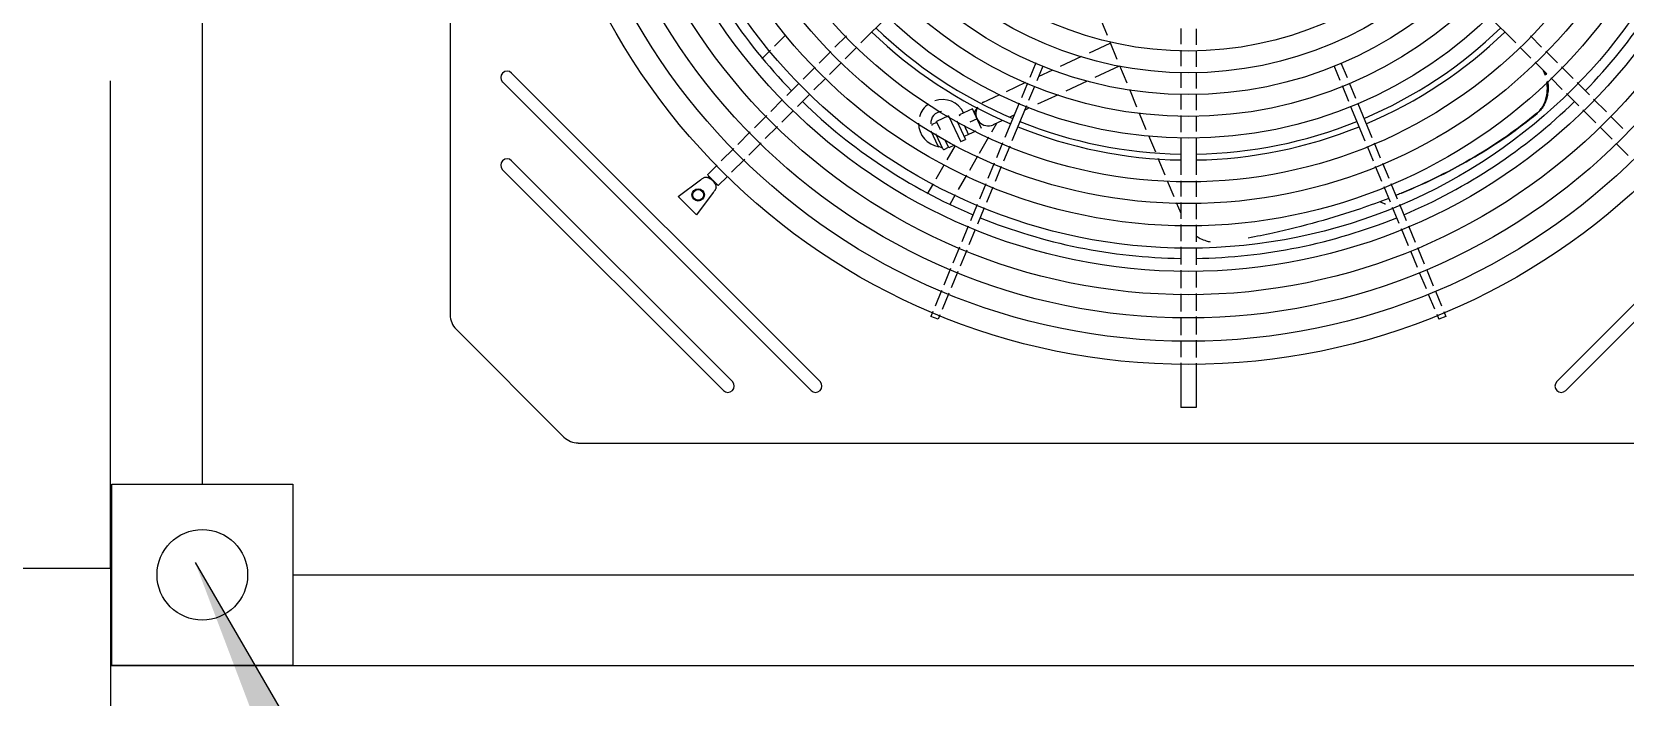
# Model space of a CAD drawing. Extents: x 17.6 to 65.2, y 116.5 to 153.5.
# Drawn here: x 21.603 to 22.421, y 149.108 to 149.449 of the extents above; entities that cross this region are included whole.
import ezdxf

# ---------------------------------------------------------------- set-up
doc = ezdxf.new("R2010")
doc.units = 0
doc.header["$MEASUREMENT"] = 0
doc.linetypes.add('HIDDEN', pattern=[0.375, 0.25, -0.125])
for name, color, linetype in [('E-INDICAÇÃO', 9, 'CONTINUOUS'), ('INST_-_AR_CONDICIONADO', 1, 'CONTINUOUS'), ('INST_-_MATRIZ', 9, 'CONTINUOUS'), ('INST_-_PILAR', 6, 'CONTINUOUS')]:
    doc.layers.add(name, color=color, linetype=linetype)

# ---------------------------------------------------------------- blocks, each defined once
blk = doc.blocks.new('A$C6A757802')
at = {"layer": 'E-INDICAÇÃO', "ltscale": 0.01}
blk.add_hatch(color=1, dxfattribs=at).paths.add_polyline_path([(0, 0), (0.19264, 0.03211), (0.19264, 0)])
at = {"layer": 'E-INDICAÇÃO', "color": 1, "ltscale": 0.01}
blk.add_line((0, 0), (0.74081, 0), dxfattribs=at)

msp = doc.modelspace()

# ---------------------------------------------------------------- linework, layer by layer
at = {"layer": 'INST_-_AR_CONDICIONADO', "linetype": 'CONTINUOUS'}
for p, q in [((21.8176, 149.8635), (21.8176, 149.30411)), ((22.00284, 149.26526), (21.84451, 149.42359)), ((22.00745, 149.26988), (21.84913, 149.4282)), ((22.5439, 149.4282), (22.38557, 149.26988)), ((22.54851, 149.42359), (22.39019, 149.26526)), ((21.98567, 149.40084), (21.97935, 149.39453)), ((21.96244, 149.26988), (21.84913, 149.38319)), ((21.95783, 149.26526), (21.84451, 149.37858)), ((21.82065, 149.29675), (21.876, 149.2414)), ((22.20045, 149.25665), (22.19257, 149.25665)), ((21.88336, 149.23835), (22.44275, 149.23835))]:
    msp.add_line(p, q, dxfattribs=at)
at = {"layer": 'INST_-_AR_CONDICIONADO', "color": 5, "linetype": 'HIDDEN'}
msp.add_line((21.69041, 149.21722), (21.69041, 149.65307), dxfattribs=at)
at = {"layer": 'INST_-_AR_CONDICIONADO', "color": 9, "linetype": 'CONTINUOUS'}
for p, q in [((22.04235, 149.45752), (22.02845, 149.44362)), ((22.15065, 149.45746), (22.15474, 149.44757)), ((22.35077, 149.45743), (22.36458, 149.44362)), ((21.98406, 149.44197), (21.98991, 149.44782)), ((22.02095, 149.44728), (22.01508, 149.44141)), ((22.19257, 149.45111), (22.19257, 149.44292)), ((22.20046, 149.45084), (22.20046, 149.44265)), ((22.37207, 149.44728), (22.37783, 149.44152)), ((21.97757, 149.43549), (21.98195, 149.43986)), ((22.01297, 149.4393), (22.007, 149.43333)), ((22.02634, 149.44151), (22.02037, 149.43554)), ((22.1457, 149.4386), (22.15639, 149.44359)), ((22.15611, 149.44426), (22.15979, 149.43538)), ((22.19257, 149.43994), (22.19257, 149.43168)), ((22.20046, 149.43967), (22.20046, 149.43138)), ((22.36669, 149.44151), (22.37235, 149.43585)), ((22.37994, 149.43941), (22.3859, 149.43345)), ((22.00489, 149.43122), (21.99877, 149.4251)), ((22.01826, 149.43344), (22.01229, 149.42746)), ((22.1182, 149.4334), (22.11506, 149.42582)), ((22.1218, 149.43169), (22.11866, 149.42411)), ((22.11963, 149.42645), (22.12693, 149.42985)), ((22.13091, 149.43171), (22.14178, 149.43678)), ((22.1487, 149.42607), (22.16123, 149.43191)), ((22.16115, 149.43209), (22.16487, 149.42311)), ((22.27109, 149.43203), (22.27422, 149.42446)), ((22.27479, 149.43349), (22.27792, 149.42592)), ((22.37446, 149.43374), (22.38042, 149.42778)), ((22.37867, 149.42953), (22.3797, 149.42703)), ((22.38801, 149.43134), (22.39399, 149.42536)), ((21.99666, 149.42299), (21.99033, 149.41666)), ((22.01018, 149.42536), (22.00435, 149.41952)), ((22.10314, 149.41876), (22.11316, 149.42343)), ((22.11392, 149.42307), (22.11078, 149.41549)), ((22.11752, 149.42136), (22.11451, 149.41409)), ((22.13375, 149.4191), (22.14471, 149.42421)), ((22.19257, 149.4287), (22.19257, 149.42058)), ((22.20046, 149.42839), (22.20046, 149.42031)), ((22.27536, 149.42171), (22.27864, 149.4138)), ((22.27906, 149.42317), (22.28231, 149.41532)), ((22.38253, 149.42567), (22.38841, 149.41978)), ((22.39609, 149.42326), (22.40241, 149.41694)), ((21.98822, 149.41455), (21.9822, 149.40852)), ((22.00224, 149.41741), (21.99591, 149.41108)), ((22.09109, 149.41314), (22.09978, 149.4172)), ((22.10964, 149.41274), (22.10231, 149.39504)), ((22.11922, 149.41233), (22.12977, 149.41724)), ((22.16622, 149.41986), (22.16992, 149.41092)), ((22.19257, 149.4176), (22.19257, 149.40941)), ((22.20046, 149.41733), (22.20046, 149.40914)), ((22.28345, 149.41257), (22.29071, 149.39504)), ((22.39052, 149.41768), (22.39683, 149.41137)), ((22.40451, 149.41484), (22.41113, 149.40822)), ((21.98009, 149.40642), (21.97378, 149.4001)), ((21.9938, 149.40897), (21.98777, 149.40295)), ((22.07341, 149.40616), (22.06721, 149.40327)), ((22.07983, 149.3927), (22.0736, 149.40605)), ((22.07905, 149.4066), (22.0787, 149.40643)), ((22.08568, 149.4098), (22.07901, 149.40669)), ((22.0793, 149.40607), (22.07901, 149.40669)), ((22.08803, 149.40475), (22.08431, 149.40302)), ((22.09038, 149.3997), (22.08568, 149.4098)), ((22.08664, 149.40773), (22.08829, 149.41058)), ((22.08746, 149.40761), (22.08683, 149.40732)), ((22.10505, 149.40572), (22.10714, 149.40669)), ((22.11337, 149.41134), (22.10596, 149.39346)), ((22.11247, 149.40918), (22.11445, 149.4101)), ((22.17127, 149.40766), (22.17474, 149.3993)), ((22.19257, 149.40643), (22.19257, 149.39777)), ((22.20046, 149.40616), (22.20046, 149.39815)), ((22.27978, 149.41104), (22.28706, 149.39346)), ((22.39894, 149.40926), (22.40556, 149.40264)), ((22.41324, 149.40611), (22.41957, 149.39978)), ((21.97167, 149.398), (21.96528, 149.3916)), ((22.06814, 149.39068), (22.06453, 149.39844)), ((22.06511, 149.40191), (22.06736, 149.40296)), ((22.07045, 149.38926), (22.06686, 149.39697)), ((22.0692, 149.39901), (22.06721, 149.40327)), ((22.07766, 149.40358), (22.08207, 149.39412)), ((22.08367, 149.39668), (22.08137, 149.39561)), ((22.08248, 149.39923), (22.08156, 149.40121)), ((22.08371, 149.39659), (22.08255, 149.39909)), ((22.08736, 149.39829), (22.08371, 149.39659)), ((22.08985, 149.40247), (22.08923, 149.40218)), ((22.09559, 149.39797), (22.09823, 149.40254)), ((22.09642, 149.4017), (22.10127, 149.40396)), ((22.17602, 149.3962), (22.17955, 149.38768)), ((22.40766, 149.40053), (22.41399, 149.3942)), ((21.96317, 149.3895), (21.95677, 149.3831)), ((21.97725, 149.39242), (21.97095, 149.38612)), ((22.07002, 149.38985), (22.06843, 149.39043)), ((22.07112, 149.38902), (22.07337, 149.39007)), ((22.07352, 149.38975), (22.07153, 149.39402)), ((22.07272, 149.38363), (22.07696, 149.39096)), ((22.07653, 149.39116), (22.07352, 149.38975)), ((22.07968, 149.39301), (22.08207, 149.39412)), ((22.08928, 149.38704), (22.09409, 149.39537)), ((22.10117, 149.39229), (22.09801, 149.38466)), ((22.10482, 149.39071), (22.10164, 149.38301)), ((22.19257, 149.39479), (22.19257, 149.37591)), ((22.20046, 149.39517), (22.20046, 149.37591)), ((22.2882, 149.39071), (22.29131, 149.38321)), ((22.29185, 149.39229), (22.29498, 149.38473)), ((22.4161, 149.39209), (22.42225, 149.38595)), ((21.95466, 149.38099), (21.94966, 149.37599)), ((21.96884, 149.38402), (21.96206, 149.37724)), ((22.06712, 149.37392), (22.07123, 149.38104)), ((22.08427, 149.37837), (22.08851, 149.38571)), ((22.09687, 149.38191), (22.09364, 149.37411)), ((22.1005, 149.38026), (22.09727, 149.37246)), ((22.18083, 149.38459), (22.18442, 149.37591)), ((22.29245, 149.38046), (22.29567, 149.37267)), ((22.29612, 149.38198), (22.29935, 149.37419)), ((21.9346, 149.36484), (21.94611, 149.37336)), ((21.94611, 149.37336), (21.94619, 149.37342)), ((21.9497, 149.37467), (21.95048, 149.37517)), ((21.95995, 149.37513), (21.95524, 149.37041)), ((22.07856, 149.36848), (22.08278, 149.37578)), ((22.18566, 149.37294), (22.18901, 149.36484)), ((22.19257, 149.37294), (22.19257, 149.36478)), ((22.20046, 149.37294), (22.20046, 149.36465)), ((21.9346, 149.36484), (21.94409, 149.35535)), ((21.95267, 149.36694), (21.94409, 149.35535)), ((21.95392, 149.37045), (21.95442, 149.37123)), ((22.06262, 149.36614), (22.06562, 149.37133)), ((22.07417, 149.36087), (22.07706, 149.36589)), ((22.0925, 149.37136), (22.08921, 149.36341)), ((22.09613, 149.36971), (22.09281, 149.3617)), ((22.29681, 149.36992), (22.30004, 149.36212)), ((22.30049, 149.37144), (22.30374, 149.36358)), ((22.08807, 149.36066), (22.08465, 149.35239)), ((22.09167, 149.35895), (22.08824, 149.35068)), ((22.19025, 149.36184), (22.19257, 149.35625)), ((22.19257, 149.3618), (22.19257, 149.35337)), ((22.20046, 149.36167), (22.20046, 149.35323)), ((22.30118, 149.35937), (22.3046, 149.35112)), ((22.30488, 149.36083), (22.3083, 149.35258)), ((22.08351, 149.34964), (22.08017, 149.34158)), ((22.0871, 149.34793), (22.08387, 149.34012)), ((22.19257, 149.35039), (22.19257, 149.3419)), ((22.20046, 149.35026), (22.20046, 149.34163)), ((22.30574, 149.34837), (22.30934, 149.33967)), ((22.30944, 149.34983), (22.31294, 149.34138)), ((22.07903, 149.33883), (22.07561, 149.33058)), ((22.08273, 149.33737), (22.07931, 149.32912)), ((22.19257, 149.33893), (22.19257, 149.32999)), ((22.20046, 149.33866), (22.20046, 149.32972)), ((22.31048, 149.33692), (22.3139, 149.32866)), ((22.31408, 149.33863), (22.3175, 149.33037)), ((22.07447, 149.32783), (22.07099, 149.31941)), ((22.07817, 149.32637), (22.07471, 149.31802)), ((22.19257, 149.32701), (22.19257, 149.31781)), ((22.20046, 149.32674), (22.20046, 149.31808)), ((22.31504, 149.3259), (22.3185, 149.31756)), ((22.31864, 149.32761), (22.32218, 149.31908)), ((22.06985, 149.31666), (22.06648, 149.30853)), ((22.07357, 149.31526), (22.0701, 149.30688)), ((22.19257, 149.31483), (22.19257, 149.30589)), ((22.20046, 149.3151), (22.20046, 149.30616)), ((22.31964, 149.3148), (22.32282, 149.30713)), ((22.32332, 149.31632), (22.3265, 149.30865)), ((22.06534, 149.30578), (22.06433, 149.30333)), ((22.068, 149.30181), (22.06433, 149.30333)), ((22.06896, 149.30413), (22.068, 149.30181)), ((22.19257, 149.30292), (22.19257, 149.29368)), ((22.20046, 149.30319), (22.20046, 149.29408)), ((22.32396, 149.30438), (22.32502, 149.30181)), ((22.3287, 149.30333), (22.32502, 149.30181)), ((22.32764, 149.3059), (22.3287, 149.30333)), ((22.19257, 149.2907), (22.19257, 149.28242)), ((22.20046, 149.2911), (22.20046, 149.28228)), ((22.19257, 149.27944), (22.19257, 149.25665)), ((22.20046, 149.27931), (22.20046, 149.25665))]:
    msp.add_line(p, q, dxfattribs=at)
at = {"layer": 'INST_-_AR_CONDICIONADO', "color": 5, "linetype": 'BYBLOCK'}
msp.add_line((21.73692, 149.17072), (22.67071, 149.17072), dxfattribs=at)
at = {"layer": 'INST_-_AR_CONDICIONADO', "color": 25}
msp.add_lwpolyline([(21.73692, 149.12421), (21.64391, 149.12421), (21.64391, 149.21722), (21.73692, 149.21722)], close=True, dxfattribs=at)
at = {"layer": 'INST_-_AR_CONDICIONADO', "color": 9, "linetype": 'CONTINUOUS'}
for centre, radius in [((22.19651, 149.61726), 0.33863), ((22.19651, 149.61726), 0.3267), ((22.19651, 149.61726), 0.31476), ((22.19651, 149.61726), 0.30283), ((22.19651, 149.61726), 0.29089), ((22.19651, 149.61726), 0.27896), ((22.19651, 149.61726), 0.26752), ((22.19651, 149.61726), 0.25609), ((22.19651, 149.61726), 0.2449), ((22.19651, 149.61726), 0.22252), ((22.19651, 149.61726), 0.21133), ((22.19651, 149.61726), 0.20014), ((22.19651, 149.61726), 0.18896), ((22.19651, 149.61726), 0.17777), ((21.94491, 149.36566), 0.00318), ((21.9449, 149.36565), 0.00278)]:
    msp.add_circle(centre, radius, dxfattribs=at)
at = {"layer": 'INST_-_AR_CONDICIONADO', "color": 25}
msp.add_circle((21.69041, 149.17072), 0.02325, dxfattribs=at)
at = {"layer": 'INST_-_AR_CONDICIONADO', "color": 9, "linetype": 'CONTINUOUS'}
for centre, radius, start, end in [((22.19651, 149.61726), 0.28418, 202.89901, 224.20584), ((22.19651, 149.61726), 0.28418, 315.79416, 337.10099), ((22.19651, 149.61726), 0.23371, 225.96903, 247.014), ((22.19651, 149.61726), 0.23073, 225.97864, 247.00851), ((22.19651, 149.61726), 0.23073, 293.00051, 314.02373), ((22.19651, 149.61726), 0.23371, 292.98914, 314.02926), ((22.19651, 149.61726), 0.28418, 225.7957, 247.10099), ((22.07021, 149.40245), 0.01218, 25.98035, 108.71026), ((22.09375, 149.40742), 0.00632, 114.16815, 120.32081), ((22.19651, 149.61726), 0.28418, 292.89901, 314.2043), ((22.07021, 149.40245), 0.01218, 125.23095, 164.2641), ((22.07021, 149.40245), 0.00597, 93.64931, 183.58615), ((22.09375, 149.40742), 0.00632, 148.85387, 294.99492), ((22.07021, 149.40245), 0.01218, 180, 261.55988), ((22.06532, 149.40146), 0.000497, 114.99492, 204.99492), ((22.19651, 149.61726), 0.23371, 247.99057, 269.03326), ((22.19651, 149.61726), 0.23073, 247.99656, 269.00744), ((22.19651, 149.61726), 0.23371, 270.97074, 292.01086), ((22.19651, 149.61726), 0.23073, 270.98611, 291.99949), ((22.0686, 149.39089), 0.000497, 204.99492, 249.99492), ((22.06985, 149.38938), 0.000497, 24.99492, 69.99492), ((22.07091, 149.38947), 0.000497, 204.99492, 294.99492), ((22.19651, 149.61726), 0.28418, 247.90244, 269.20445), ((22.19651, 149.61726), 0.28418, 270.79555, 292.09756)]:
    msp.add_arc(centre, radius, start, end, dxfattribs=at)
at = {"layer": 'INST_-_AR_CONDICIONADO', "linetype": 'CONTINUOUS'}
for centre, radius, start, end in [((21.84682, 149.42589), 0.00326, 45, 225), ((21.84682, 149.38089), 0.00326, 45, 225), ((21.82802, 149.30411), 0.01041, 180, 225), ((21.96014, 149.26757), 0.00326, 225, 45), ((22.00514, 149.26757), 0.00326, 225, 45), ((22.38788, 149.26757), 0.00326, 135, 315), ((21.88336, 149.24877), 0.01041, 225, 270)]:
    msp.add_arc(centre, radius, start, end, dxfattribs=at)
at = {"layer": 'INST_-_AR_CONDICIONADO', "color": 9, "linetype": 'CONTINUOUS'}
for points, start_tangent, end_tangent in [([(22.37567, 149.4078), (22.37722, 149.40942), (22.3787, 149.41167), (22.3798, 149.41424), (22.38048, 149.41705), (22.38075, 149.42004), (22.38059, 149.42314), (22.38053, 149.42359)], (0.74934, 0.662186), (-0.135731, 0.990746)), ([(22.3809, 149.42397), (22.38094, 149.42368), (22.38115, 149.42051), (22.38091, 149.41745), (22.38024, 149.41456), (22.37914, 149.41193), (22.37764, 149.40963), (22.37577, 149.40771)], (0.144504, -0.989504), (-0.769082, -0.63915)), ([(22.37971, 149.42851), (22.37977, 149.42827), (22.37994, 149.42724)], (0.23404, -0.972227), (0.11714, -0.993115)), ([(22.37981, 149.42845), (22.38013, 149.42746)], (0.321282, -0.946984), (0.28284, -0.959167)), ([(22.37538, 149.40755), (22.36004, 149.39586), (22.34322, 149.38507), (22.32503, 149.37524), (22.3059, 149.36655)], (-0.768968, -0.639287), (-0.923427, -0.383775)), ([(22.3059, 149.36655), (22.3254, 149.37539), (22.34359, 149.38523), (22.36041, 149.39602), (22.37546, 149.40745)], (0.92388, 0.382683), (0.770256, 0.637735)), ([(22.37538, 149.40755), (22.37567, 149.4078)], (0.768968, 0.639287), (0.74934, 0.662186)), ([(22.37546, 149.40745), (22.37577, 149.40771)], (0.770256, 0.637735), (0.769082, 0.63915)), ([(22.08255, 149.39909), (22.08252, 149.39916), (22.08248, 149.39923)], (-0.422538, 0.906345), (-0.422538, 0.906345)), ([(21.94619, 149.37342), (21.94678, 149.37386), (21.94742, 149.3743), (21.948, 149.37464), (21.94854, 149.3748)], (0.803605, 0.595162), (0.99549, 0.09487)), ([(21.94854, 149.3748), (21.94911, 149.37479), (21.9497, 149.37467)], (0.99549, 0.09487), (0.958233, -0.28599)), ([(21.95048, 149.37517), (21.94996, 149.37568), (21.9497, 149.37595)], (-0.707107, 0.707107), (-0.710507, -0.703691)), ([(21.9497, 149.37467), (21.95044, 149.37434), (21.95118, 149.37389), (21.95192, 149.37333), (21.95258, 149.37266), (21.95315, 149.37193), (21.95359, 149.37119), (21.95392, 149.37045)], (0.930831, -0.36545), (0.36545, -0.930831)), ([(21.95048, 149.37517), (21.95085, 149.3748), (21.95123, 149.37441), (21.9516, 149.37405), (21.95194, 149.37367), (21.95224, 149.37332)], (0.707107, -0.707107), (0.571156, -0.820842)), ([(21.95245, 149.3732), (21.95318, 149.37248), (21.95384, 149.3718), (21.95442, 149.37123)], (0.544787, -0.838574), (0.707107, -0.707107)), ([(21.95294, 149.3673), (21.95267, 149.36694)], (-0.593803, -0.804611), (-0.594997, -0.803728)), ([(21.95405, 149.36929), (21.95397, 149.36893), (21.95379, 149.36855), (21.95355, 149.36816), (21.95326, 149.36774), (21.95294, 149.3673)], (-0.09487, -0.99549), (-0.593803, -0.804611)), ([(21.95392, 149.37045), (21.95404, 149.36986), (21.95405, 149.36929)], (0.28599, -0.958233), (-0.09487, -0.99549)), ([(21.95442, 149.37123), (21.95493, 149.37071), (21.9552, 149.37045)], (0.707107, -0.707107), (-0.703689, -0.710508)), ([(22.29931, 149.36389), (22.28479, 149.35857), (22.26286, 149.35179), (22.23983, 149.34607), (22.2272, 149.34348)], (-0.931236, -0.364417), (-0.982232, -0.187672)), ([(22.30553, 149.3664), (22.30301, 149.36536)], (-0.92388, -0.382683), (-0.926942, -0.375205)), ([(22.3059, 149.36655), (22.30553, 149.3664)], (-0.923427, -0.383775), (-0.92388, -0.382683)), ([(22.29715, 149.36107), (22.29563, 149.36173), (22.2947, 149.36229)], (-0.942809, 0.333333), (-0.833736, 0.552163)), ([(22.29766, 149.36084), (22.29732, 149.361), (22.29714, 149.36105)], (-0.881472, 0.472237), (-0.988011, 0.154382)), ([(22.20043, 149.34464), (22.2026, 149.34337), (22.20568, 149.34212), (22.20777, 149.34158)], (0.830146, -0.557546), (0.979327, -0.202285))]:
    msp.add_spline(points, degree=3, dxfattribs=dict(at, start_tangent=start_tangent, end_tangent=end_tangent))
at = {"layer": 'INST_-_MATRIZ', "linetype": 'HIDDEN'}
msp.add_line((21.64331, 149.17421), (21.64331, 152.02421), dxfattribs=at)
at = {"layer": 'INST_-_MATRIZ'}
msp.add_line((21.64336, 149.12421), (27.24336, 149.12421), dxfattribs=at)
at = {"layer": 'INST_-_PILAR', "ltscale": 0.5}
msp.add_lwpolyline([(21.49331, 148.72421), (21.49331, 148.97421), (21.24331, 148.97421), (21.24331, 149.17421), (21.64331, 149.17421), (21.64331, 148.32421), (21.24331, 148.32421), (21.24331, 148.72421)], close=True, dxfattribs=at)

# ---------------------------------------------------------------- block references
at = {"layer": 'INST_-_AR_CONDICIONADO', "xscale": -1, "rotation": 120.2132661424519}
msp.add_blockref('A$C6A757802', (21.68673, 149.17703), dxfattribs=at)

doc.saveas('drawing.dxf')
